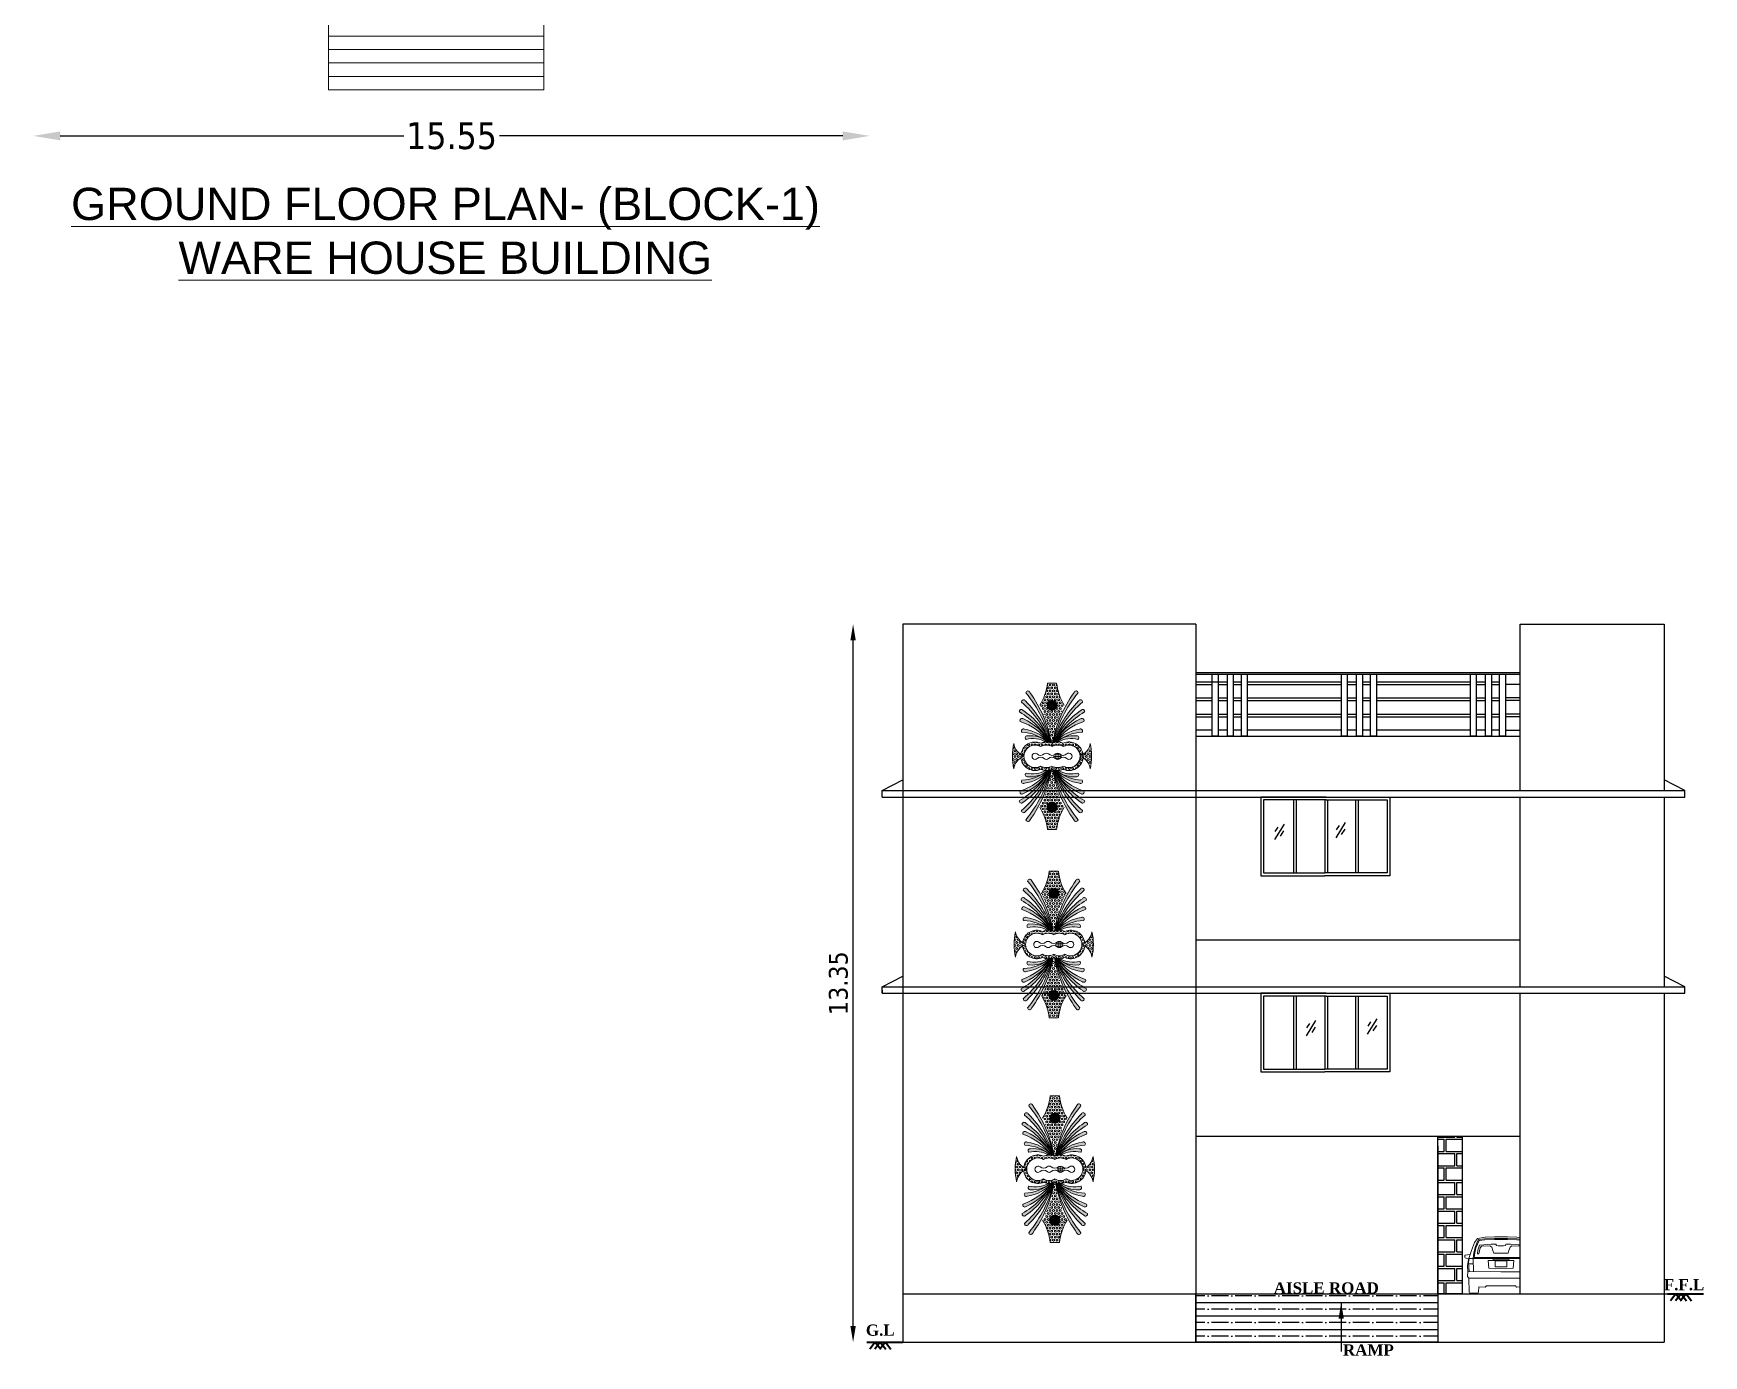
# Model space of a CAD drawing. Header units: metres. Extents: x -44 to 239, y -4 to 219.
# Drawn here: x 86.22 to 117.28, y 78.3 to 102.89 of the extents above; entities that cross this region are included whole.
import ezdxf

# ---------------------------------------------------------------- set-up
doc = ezdxf.new("R2010")
doc.units = ezdxf.units.M
doc.header["$MEASUREMENT"] = 0
doc.linetypes.add('ACAD_ISO02W100', pattern=[15, 12, -3])
doc.layers.add('0 @ 1', color=7, linetype='Continuous')
doc.layers.add('TEXT', color=7, linetype='Continuous')
for name, color, linetype, lineweight in [('Auto', 150, 'Continuous', 15), ('BLK_2_TOTAL_HEIGHT', 21, 'Continuous', 0), ('BLK_2_TOTAL_HEIGHT @ 1', 21, 'Continuous', 0), ('OBJECT', 7, 'Continuous', 40)]:
    doc.layers.add(name, color=color, linetype=linetype, lineweight=lineweight)
doc.styles.add('CODE', font='tahoma.ttf')
doc.styles.get("Standard").update_dxf_attribs({"font": 'arial.ttf'})
doc.dimstyles.new('OUTER', dxfattribs={"dimscale": 0, "dimtxt": 0.35, "dimasz": 0.3, "dimexe": 0.18, "dimexo": 0.0625, "dimgap": 0.09, "dimtad": 1, "dimzin": 0, "dimdsep": 46, "dimtxsty": 'CODE', "dimcen": 0.09, "dimse1": 1, "dimse2": 1, "dimclrd": 256, "dimclrt": 1, "dimadec": 0, "dimazin": 0, "dimtfac": 1, "dimtofl": 0, "dimtmove": 2, "dimatfit": 3, "dimfxl": 0, "dimtolj": 1, "dimtzin": 0, "dimarcsym": 0})
pattern_1 = [(0, (-354882.5451, -384751.3523), (0, 0.3637306696), [0.21, -0.42]), (120, (-354882.5451, -384751.3523), (-0.315, -0.1818653348), [0.21, -0.42]), (60, (-354882.3351, -384751.3523), (-0.315, 0.1818653348), [0.21, -0.42])]
pattern_2 = [(37.5, (-710113.88015, -769826.5845), (-0.0037796014866, 0.115609426141), [0, -0.0912, 0, -0.102, 0, -0.0975]), (7.5, (-710113.88015, -769826.5845), (0.106186602316, 0.169328763914), [0, -0.0492, 0, -0.0822, 0, -0.0315]), (327.5, (-710113.95395, -769826.5845), (0.186848511705, 0.000339543212), [0, -0.03, 0, -0.108, 0, -0.141]), (317.5, (-710113.95395, -769826.5845), (0.180367596274, 0.052660533896), [0, -0.015, 0, -0.0708, 0, -0.081])]
pattern_3 = [(0, (-710113.88015, -769826.5845), (0, 0.36373066959), [0.21, -0.42]), (120, (-710113.88015, -769826.5845), (-0.315, -0.1818653348), [0.21, -0.42]), (60, (-710113.67015, -769826.5845), (-0.315, 0.1818653348), [0.21, -0.42])]

# ---------------------------------------------------------------- blocks, each defined once
blk = doc.blocks.new('*D1127')
at = {"lineweight": -2, "ltscale": 2}
for p, q in [((86.722, 100.981), (93.107, 100.981)), ((101.271, 100.981), (94.886, 100.981))]:
    blk.add_line(p, q, dxfattribs=at)
at = {"ltscale": 2}
for points in [[(86.722, 101.064), (86.722, 100.898), (86.222, 100.981)], [(101.271, 101.064), (101.271, 100.898), (101.771, 100.981)]]:
    blk.add_solid(points, dxfattribs=at)
at = {"layer": 'Defpoints', "color": 0, "ltscale": 2}
for p in [(86.222, 105.714), (101.771, 105.514), (101.771, 100.981)]:
    blk.add_point(p, dxfattribs=at)
at = {"color": 1, "lineweight": 20, "ltscale": 2, "insert": (93.997, 100.981), "char_height": 0.5, "attachment_point": 5, "style": 'CODE'}
blk.add_mtext('\\A1;15.55', dxfattribs=at)
blk = doc.blocks.new('GL')
at = {"layer": 'OBJECT', "color": 251}
for p, q in [((0.675, 0), (0, 0)), ((0.326, 0), (0.221, -0.132)), ((0.421, 0), (0.316, -0.132)), ((0.326, 0), (0.431, -0.132)), ((0.516, 0), (0.412, -0.132)), ((0.421, 0), (0.526, -0.132)), ((0.516, 0), (0.621, -0.132))]:
    blk.add_line(p, q, dxfattribs=at)
blk = doc.blocks.new('t')
at = {"layer": 'OBJECT', "lineweight": 5}
h = blk.add_hatch(dxfattribs=at)
h.set_pattern_fill('HEX', color=4, scale=1.68)
h.set_pattern_definition(pattern_1)
h.paths.add_polyline_path([(-57.58, 243.85, -0.269322), (-57.58, 241.44, -0.266578), (-57.58, 239.05, -1.732051), (-61.74, 239.04, -0.269326), (-61.74, 241.45, -0.266574), (-61.74, 243.84, -0.565302), (-59.76, 247.45, 0.287212), (-62.4, 249.6, -0.11442), (-56.99, 249.6, 0.287077), (-59.63, 247.45, -0.571283)])
h.paths.add_polyline_path([(-61.74, 239.04, -0.269326), (-61.74, 241.45, -0.266574), (-61.74, 243.84, -1.732051), (-57.58, 243.85, -0.269322), (-57.58, 241.44, -0.266578), (-57.58, 239.05, -0.573154), (-59.62, 235.44, 0.285787), (-56.99, 233.3, -0.11442), (-62.4, 233.3, 0.285965), (-59.76, 235.44, -0.562108)])
h = blk.add_hatch(dxfattribs=at)
h.set_pattern_fill('AR-SAND', color=1, scale=0.06)
h.set_pattern_definition(pattern_2)
h.paths.add_polyline_path([(-65.44, 247.32, -0.835901), (-64.78, 247.86, 0.137329), (-63.36, 243.31, 0.050985), (-62.7, 242.34, 0.014598), (-62.67, 242.17, -0.177892)], flags=17)
h.paths.add_polyline_path([(-69.5, 247.65, -0.835901), (-69.12, 248.41, 0.131874), (-62.62, 241.92, 0.009271), (-62.6, 241.81, -0.135558)])
h.paths.add_polyline_path([(-73.21, 235.87, -0.835901), (-73.29, 236.72, -0.111456), (-62.52, 241.32, 0.005338), (-62.54, 241.26, 0.108847)])
h.paths.add_polyline_path([(-64.78, 235.03, -0.835901), (-65.44, 235.57, -0.177679), (-62.68, 240.73, 0.014784), (-62.7, 240.55, 0.050593), (-63.36, 239.59, 0.137329)])
h = blk.add_hatch(dxfattribs=at)
h.set_pattern_fill('AR-SAND', color=2, scale=0.06)
h.set_pattern_definition(pattern_2)
h.paths.add_polyline_path([(-73.29, 246.18, -0.835901), (-73.21, 247.03, 0.108873), (-62.54, 241.64, 0.005309), (-62.52, 241.58, -0.111479)])
h.paths.add_polyline_path([(-69.12, 234.49, -0.835901), (-69.5, 235.25, -0.135498), (-62.6, 241.08, 0.009339), (-62.63, 240.97, 0.131805)])
h = blk.add_hatch(dxfattribs=at)
h.set_pattern_fill('AR-SAND', color=3, scale=0.06)
h.set_pattern_definition(pattern_2)
h.paths.add_polyline_path([(-71.47, 247.13, -0.835901), (-71.23, 247.95, 0.118988), (-62.58, 241.77, 0.006864), (-62.56, 241.69, -0.121858)])
h.paths.add_polyline_path([(-62.56, 241.21, 0.006908), (-62.59, 241.13, 0.118947), (-71.23, 234.95, -0.835901), (-71.47, 235.77, -0.121822)])
h = blk.add_hatch(dxfattribs=at)
h.set_pattern_fill('AR-SAND', color=5, scale=0.06)
h.set_pattern_definition(pattern_2)
h.paths.add_polyline_path([(-62.66, 242.08, 0.01281), (-62.63, 241.93, -0.154298), (-67.62, 247.56, -0.835901), (-67.11, 248.24, 0.149399)])
h.paths.add_polyline_path([(-62.63, 240.97, 0.012915), (-62.66, 240.81, 0.149279), (-67.11, 234.65, -0.835901), (-67.62, 235.34, -0.154197)])
h = blk.add_hatch(dxfattribs=at)
h.set_pattern_fill('AR-SAND', color=30, scale=0.06)
h.set_pattern_definition(pattern_2)
h.paths.add_polyline_path([(-64.03, 246.61, -0.835901), (-63.27, 246.99, 0.186155), (-62.71, 242.76, 0.027119), (-62.7, 242.43, -0.030982), (-63.36, 243.31, -0.150208)])
h.paths.add_polyline_path([(-63.36, 239.59, -0.030722), (-62.71, 240.46, 0.027471), (-62.72, 240.13, 0.185593), (-63.27, 235.91, -0.835901), (-64.03, 236.29, -0.150208)])
h = blk.add_hatch(dxfattribs=at)
h.set_pattern_fill('HEX', color=4, scale=1.68)
h.set_pattern_definition(pattern_1)
h.paths.add_polyline_path([(-61.74, 243.84, -0.565302), (-59.76, 247.45, 0.054015), (-60.05, 248.07, 0.499035), (-62.47, 243.84, 0.203722), (-62.47, 241.45, 0.206402), (-62.47, 239.03, 0.496005), (-60.06, 234.81, 0.054016), (-59.76, 235.44, -0.562108), (-61.74, 239.04, -0.269326), (-61.74, 241.45, -0.266574)])
h = blk.add_hatch(dxfattribs=at)
h.set_pattern_fill('HEX', color=4, scale=1.68)
h.set_pattern_definition(pattern_1)
h.paths.add_polyline_path([(-56.85, 243.84, 0.499035), (-59.27, 248.07, 0.054015), (-59.56, 247.45, -0.565302), (-57.58, 243.84, -0.266574), (-57.58, 241.45, -0.269326), (-57.58, 239.04, -0.562108), (-59.55, 235.44, 0.054016), (-59.26, 234.81, 0.496005), (-56.85, 239.03, 0.206402), (-56.85, 241.45, 0.203722)])
h = blk.add_hatch(dxfattribs=at)
h.set_pattern_fill('AR-SAND', color=1, scale=0.06)
h.set_pattern_definition(pattern_2)
h.paths.add_polyline_path([(-53.9, 247.32, 0.835901), (-54.55, 247.86, -0.137329), (-55.98, 243.31, -0.050985), (-56.63, 242.34, -0.014598), (-56.66, 242.17, 0.177892)], flags=17)
h.paths.add_polyline_path([(-49.83, 247.65, 0.835901), (-50.21, 248.41, -0.131874), (-56.71, 241.92, -0.009271), (-56.73, 241.81, 0.135558)])
h.paths.add_polyline_path([(-56.81, 241.32, -0.005338), (-56.79, 241.26, -0.108847), (-46.12, 235.87, 0.835901), (-46.05, 236.72, 0.111456)])
h.paths.add_polyline_path([(-56.65, 240.73, -0.014784), (-56.63, 240.55, -0.050593), (-55.98, 239.59, -0.137329), (-54.55, 235.03, 0.835901), (-53.9, 235.57, 0.177679)])
h = blk.add_hatch(dxfattribs=at)
h.set_pattern_fill('AR-SAND', color=2, scale=0.06)
h.set_pattern_definition(pattern_2)
h.paths.add_polyline_path([(-46.05, 246.18, 0.835901), (-46.12, 247.03, -0.108873), (-56.79, 241.64, -0.005309), (-56.81, 241.58, 0.111479)])
h.paths.add_polyline_path([(-56.73, 241.08, -0.009339), (-56.7, 240.97, -0.131805), (-50.21, 234.49, 0.835901), (-49.83, 235.25, 0.135498)])
h = blk.add_hatch(dxfattribs=at)
h.set_pattern_fill('AR-SAND', color=3, scale=0.06)
h.set_pattern_definition(pattern_2)
h.paths.add_polyline_path([(-47.86, 247.13, 0.835901), (-48.1, 247.95, -0.118988), (-56.75, 241.77, -0.006864), (-56.77, 241.69, 0.121858)])
h.paths.add_polyline_path([(-56.77, 241.21, -0.006908), (-56.74, 241.13, -0.118947), (-48.1, 234.95, 0.835901), (-47.86, 235.77, 0.121822)])
h = blk.add_hatch(dxfattribs=at)
h.set_pattern_fill('AR-SAND', color=5, scale=0.06)
h.set_pattern_definition(pattern_2)
h.paths.add_polyline_path([(-51.71, 247.56, 0.835901), (-52.22, 248.24, -0.149399), (-56.67, 242.08, -0.01281), (-56.7, 241.93, 0.154298)])
h.paths.add_polyline_path([(-56.7, 240.97, -0.012915), (-56.67, 240.81, -0.149279), (-52.22, 234.65, 0.835901), (-51.71, 235.34, 0.154197)])
h = blk.add_hatch(dxfattribs=at)
h.set_pattern_fill('AR-SAND', color=30, scale=0.06)
h.set_pattern_definition(pattern_2)
h.paths.add_polyline_path([(-55.3, 246.61, 0.835901), (-56.07, 246.99, -0.186155), (-56.62, 242.76, -0.027119), (-56.63, 242.43, 0.030982), (-55.98, 243.31, 0.150208)])
h.paths.add_polyline_path([(-55.98, 239.59, 0.030722), (-56.62, 240.46, -0.027471), (-56.62, 240.13, -0.185593), (-56.07, 235.91, 0.835901), (-55.3, 236.29, 0.150208)])
h = blk.add_hatch(dxfattribs=at)
h.set_pattern_fill('HEX', color=4, scale=1.68)
h.set_pattern_definition(pattern_3)
h.paths.add_polyline_path([(-70.54, 244.06, 0.080338), (-62.47, 241.45, 0.080373), (-70.55, 238.84, 0.110295), (-75.29, 240.47), (-75.29, 242.42, 0.110382)])
h.paths.add_polyline_path([(-71.61, 241.45, 1), (-69.48, 241.45, 1)], flags=16)
h = blk.add_hatch(color=6, dxfattribs=at)
h.dxf.hatch_style = 1
h.paths.add_polyline_path([(-69.48, 241.45, 1), (-71.61, 241.45, 1)])
h = blk.add_hatch(dxfattribs=at)
h.set_pattern_fill('ANGLE', color=3, scale=1.6)
h.set_pattern_definition([(0, (-354882.5451, -384751.3523), (0, 0.44), [0.32, -0.12]), (90, (-354882.5451, -384751.3523), (-0.44, 0), [0.32, -0.12])])
h.paths.add_polyline_path([(-60.15, 242.2, -0.241583), (-59.46, 241.44, -0.186893), (-59.17, 242.2, 0.388778), (-59.17, 243.09, -0.241585), (-59.86, 243.85, -0.18689), (-60.15, 243.09, 0.385831)])
h = blk.add_hatch(dxfattribs=at)
h.set_pattern_fill('HEX', color=4, scale=1.68)
h.set_pattern_definition(pattern_3)
h.paths.add_polyline_path([(-48.79, 244.06, -0.080338), (-56.86, 241.45, -0.080373), (-48.78, 238.84, -0.110295), (-44.04, 240.47), (-44.04, 242.42, -0.110382)])
h.paths.add_polyline_path([(-47.72, 241.45, -1), (-49.86, 241.45, -1)], flags=16)
h = blk.add_hatch(color=6, dxfattribs=at)
h.dxf.hatch_style = 1
h.paths.add_polyline_path([(-47.72, 241.45, 1), (-49.86, 241.45, 1)])
for p, q in [((-75.29, 242.42), (-75.29, 240.47)), ((-44.04, 242.42), (-44.04, 240.47))]:
    blk.add_line(p, q, dxfattribs=at)
for points in [[(-62.52, 241.58, -0.111479), (-73.29, 246.18, -0.835901), (-73.21, 247.03, 0.108873), (-62.54, 241.64, 0.108873)], [(-62.56, 241.69, -0.121858), (-71.47, 247.13, -0.835901), (-71.23, 247.95, 0.118988), (-62.58, 241.77, 0.118988)], [(-62.6, 241.81, -0.135558), (-69.5, 247.65, -0.835901), (-69.12, 248.41, 0.131874), (-62.62, 241.92, 0.131874)], [(-62.63, 241.93, -0.154298), (-67.62, 247.56, -0.835901), (-67.11, 248.24, 0.149399), (-62.66, 242.08, 0.149399)], [(-62.67, 242.17, -0.177892), (-65.44, 247.32, -0.835901), (-64.78, 247.86, 0.16903), (-62.7, 242.43, 0.16903)], [(-62.7, 242.34, -0.202746), (-64.03, 246.61, -0.835901), (-63.27, 246.99, 0.186156), (-62.71, 242.76, 0.186156)], [(-60.06, 234.81, -0.496004), (-62.47, 239.03, -0.206402), (-62.47, 241.45, -0.203722), (-62.47, 243.84, -0.499035), (-60.05, 248.07)], [(-57.58, 241.44, -0.266578), (-57.58, 239.05, -1.732051), (-61.74, 239.04, -0.269326), (-61.74, 241.45, -0.266574), (-61.74, 243.84, -1.732051), (-57.58, 243.85, -0.269322), (-57.58, 241.44)], [(-59.33, 248.08, -0.502848), (-56.86, 243.85, -0.206396), (-56.86, 241.44, -0.203725), (-56.86, 239.05, -0.504202), (-59.32, 234.81, -0.504202)], [(-56.81, 241.58, 0.111479), (-46.05, 246.18, 0.835901), (-46.12, 247.03, -0.108873), (-56.79, 241.64, -0.108873)], [(-56.77, 241.69, 0.121858), (-47.86, 247.13, 0.835901), (-48.1, 247.95, -0.118988), (-56.75, 241.77, -0.118988)], [(-56.73, 241.81, 0.135558), (-49.83, 247.65, 0.835901), (-50.21, 248.41, -0.131874), (-56.71, 241.92, -0.131874)], [(-56.7, 241.93, 0.154298), (-51.71, 247.56, 0.835901), (-52.22, 248.24, -0.149399), (-56.67, 242.08, -0.149399)], [(-56.66, 242.17, 0.177892), (-53.9, 247.32, 0.835901), (-54.55, 247.86, -0.16903), (-56.63, 242.43, -0.16903)], [(-56.63, 242.34, 0.202746), (-55.3, 246.61, 0.835901), (-56.07, 246.99, -0.186156), (-56.62, 242.76, -0.186156)], [(-62.52, 241.32, 0.111456), (-73.29, 236.72, 0.835901), (-73.21, 235.87, -0.108847), (-62.54, 241.26, -0.108847)], [(-62.56, 241.21, 0.121822), (-71.47, 235.77, 0.835901), (-71.23, 234.95, -0.118947), (-62.59, 241.13, -0.118947)], [(-62.63, 240.97, 0.154197), (-67.62, 235.34, 0.835901), (-67.11, 234.65, -0.149279), (-62.66, 240.81, -0.149279)], [(-62.68, 240.73, 0.177679), (-65.44, 235.57, 0.835901), (-64.78, 235.03, -0.168762), (-62.71, 240.46, -0.168762)], [(-62.7, 240.55, 0.202338), (-64.03, 236.29, 0.835901), (-63.27, 235.91, -0.185593), (-62.72, 240.13, -0.185593)], [(-56.81, 241.32, -0.111456), (-46.05, 236.72, -0.835901), (-46.12, 235.87, 0.108847), (-56.79, 241.26, 0.108847)], [(-56.77, 241.21, -0.121822), (-47.86, 235.77, -0.835901), (-48.1, 234.95, 0.118947), (-56.74, 241.13, 0.118947)], [(-56.7, 240.97, -0.154197), (-51.71, 235.34, -0.835901), (-52.22, 234.65, 0.149279), (-56.67, 240.81, 0.149279)], [(-56.65, 240.73, -0.177679), (-53.9, 235.57, -0.835901), (-54.55, 235.03, 0.168762), (-56.62, 240.46, 0.168762)], [(-56.63, 240.55, -0.202338), (-55.3, 236.29, -0.835901), (-56.07, 235.91, 0.185593), (-56.62, 240.13, 0.185593)]]:
    blk.add_lwpolyline(points, format="xyb", dxfattribs=at)
blk.add_lwpolyline([(-59.17, 240.69, -0.385836), (-59.17, 239.8, 0.387305), (-59.17, 238.29, -2.264268), (-60.15, 238.29, 0.387306), (-60.16, 239.79, -0.388782), (-60.16, 240.69, 0.387306), (-60.15, 242.2, -0.385831), (-60.15, 243.09, 0.387306), (-60.16, 244.6, -2.264263), (-59.17, 244.6, 0.387299), (-59.17, 243.09, -0.388778), (-59.17, 242.2, 0.387313)], format="xyb", close=True, dxfattribs=at)
at = {"layer": 'OBJECT', "color": 3, "lineweight": 5}
for points in [[(-62.6, 241.08, 0.135498), (-69.5, 235.25, 0.835901), (-69.12, 234.49, -0.131805), (-62.63, 240.97, -0.131805)], [(-56.73, 241.08, -0.135498), (-49.83, 235.25, -0.835901), (-50.21, 234.49, 0.131805), (-56.7, 240.97, 0.131805)]]:
    blk.add_lwpolyline(points, format="xyb", dxfattribs=at)
at = {"layer": 'OBJECT', "lineweight": 5}
for centre in [(-70.54, 241.45), (-48.79, 241.45)]:
    blk.add_circle(centre, 1.07, dxfattribs=at)
for centre, radius, start, end in [((-59.69, 237.94), 11.97, 76.9452, 103.0548), ((-62.8, 246.42), 3.21, 18.7283, 82.8271), ((-56.59, 246.42), 3.21, 97.1729, 161.2431), ((-76.58, 253.87), 11.51, 276.4055, 301.6011), ((-42.75, 253.87), 11.51, 238.3989, 263.5945), ((-76.58, 229.03), 11.51, 58.3989, 83.5945), ((-42.75, 229.03), 11.51, 96.4055, 121.6011), ((-62.8, 236.48), 3.21, 277.1729, 341.2717), ((-56.59, 236.48), 3.21, 198.7569, 262.8271), ((-59.69, 244.96), 11.97, 256.9452, 283.0548)]:
    blk.add_arc(centre, radius, start, end, dxfattribs=at)
blk = doc.blocks.new('BT')
at = {"layer": 'Auto'}
for p, q in [((1804.268, -1536.282), (1804.325, -1536.138)), ((1804.337, -1536.23), (1804.313, -1536.325)), ((1804.325, -1536.138), (1804.383, -1536.063)), ((1804.353, -1536.235), (1804.329, -1536.328)), ((1804.366, -1536.159), (1804.337, -1536.23)), ((1804.381, -1536.166), (1804.353, -1536.235)), ((1804.402, -1536.082), (1804.366, -1536.159)), ((1804.412, -1536.097), (1804.381, -1536.166)), ((1804.383, -1536.063), (1804.526, -1536.036)), ((1804.417, -1536.184), (1804.386, -1536.28)), ((1804.519, -1536.069), (1804.402, -1536.082)), ((1804.408, -1536.343), (1804.433, -1536.232)), ((1804.52, -1536.085), (1804.412, -1536.097)), ((1804.498, -1536.176), (1804.417, -1536.184)), ((1804.433, -1536.232), (1804.454, -1536.202)), ((1804.454, -1536.202), (1804.613, -1536.197)), ((1804.638, -1536.167), (1804.498, -1536.176)), ((1804.696, -1536.063), (1804.519, -1536.069)), ((1804.696, -1536.08), (1804.52, -1536.085)), ((1804.526, -1536.036), (1804.695, -1536.03)), ((1804.613, -1536.197), (1804.646, -1536.222)), ((1804.73, -1536.166), (1804.638, -1536.167)), ((1804.646, -1536.222), (1804.669, -1536.284)), ((1804.695, -1536.03), (1804.818, -1536.029)), ((1804.818, -1536.062), (1804.696, -1536.063)), ((1804.818, -1536.078), (1804.696, -1536.08)), ((1804.73, -1536.188), (1804.73, -1536.166)), ((1804.767, -1536.199), (1804.73, -1536.188)), ((1804.819, -1536.2), (1804.767, -1536.199)), ((1804.816, -1536.2), (1804.868, -1536.199)), ((1804.94, -1536.03), (1804.818, -1536.029)), ((1804.818, -1536.062), (1804.94, -1536.063)), ((1804.818, -1536.078), (1804.94, -1536.08)), ((1804.868, -1536.199), (1804.905, -1536.188)), ((1804.905, -1536.188), (1804.906, -1536.166)), ((1804.906, -1536.166), (1804.998, -1536.167)), ((1805.11, -1536.036), (1804.94, -1536.03)), ((1804.94, -1536.063), (1805.117, -1536.069)), ((1804.94, -1536.08), (1805.115, -1536.085)), ((1804.99, -1536.222), (1804.967, -1536.284)), ((1805.023, -1536.197), (1804.99, -1536.222)), ((1804.998, -1536.167), (1805.137, -1536.176)), ((1805.174, -1536.202), (1805.023, -1536.197)), ((1805.174, -1536.048), (1805.11, -1536.036)), ((1805.115, -1536.085), (1805.174, -1536.092)), ((1805.117, -1536.069), (1805.174, -1536.075)), ((1805.137, -1536.176), (1805.174, -1536.18)), ((1804.247, -1536.359), (1804.147, -1536.368)), ((1804.147, -1536.368), (1804.148, -1536.408)), ((1804.148, -1536.408), (1804.152, -1536.423)), ((1804.152, -1536.423), (1804.222, -1536.444)), ((1804.198, -1536.566), (1804.215, -1536.452)), ((1804.199, -1536.676), (1804.198, -1536.566)), ((1804.215, -1536.452), (1804.268, -1536.282)), ((1804.215, -1536.507), (1804.229, -1536.433)), ((1804.228, -1536.676), (1804.215, -1536.507)), ((1804.216, -1536.533), (1804.304, -1536.532)), ((1804.229, -1536.433), (1804.303, -1536.433)), ((1804.313, -1536.325), (1804.303, -1536.425)), ((1804.303, -1536.425), (1804.303, -1536.433)), ((1804.306, -1536.675), (1804.303, -1536.433)), ((1804.303, -1536.433), (1804.818, -1536.433)), ((1804.329, -1536.328), (1804.32, -1536.417)), ((1804.32, -1536.417), (1804.818, -1536.417)), ((1804.386, -1536.28), (1804.379, -1536.343)), ((1804.379, -1536.343), (1804.408, -1536.343)), ((1804.579, -1536.473), (1804.664, -1536.468)), ((1804.592, -1536.613), (1804.579, -1536.473)), ((1804.664, -1536.468), (1804.671, -1536.446)), ((1804.664, -1536.468), (1804.818, -1536.468)), ((1804.669, -1536.284), (1804.684, -1536.332)), ((1804.671, -1536.446), (1804.818, -1536.443)), ((1804.684, -1536.332), (1804.818, -1536.332)), ((1804.709, -1536.479), (1804.818, -1536.479)), ((1804.709, -1536.589), (1804.709, -1536.479)), ((1804.951, -1536.332), (1804.818, -1536.332)), ((1805.174, -1536.417), (1804.818, -1536.417)), ((1805.174, -1536.433), (1804.818, -1536.433)), ((1804.965, -1536.446), (1804.818, -1536.443)), ((1804.972, -1536.468), (1804.818, -1536.468)), ((1804.926, -1536.479), (1804.818, -1536.479)), ((1804.926, -1536.589), (1804.926, -1536.479)), ((1804.967, -1536.284), (1804.951, -1536.332)), ((1804.972, -1536.468), (1804.965, -1536.446)), ((1805.056, -1536.473), (1804.972, -1536.468)), ((1805.044, -1536.613), (1805.056, -1536.473)), ((1804.199, -1536.676), (1804.193, -1536.765)), ((1804.193, -1536.765), (1804.219, -1536.797)), ((1804.818, -1536.679), (1804.199, -1536.676)), ((1804.219, -1536.797), (1804.818, -1536.797)), ((1804.219, -1536.797), (1804.229, -1537.061)), ((1804.71, -1536.622), (1804.592, -1536.613)), ((1804.709, -1536.589), (1804.818, -1536.589)), ((1804.818, -1536.621), (1804.71, -1536.622)), ((1804.926, -1536.589), (1804.818, -1536.589)), ((1804.818, -1536.621), (1804.926, -1536.622)), ((1804.818, -1536.679), (1805.174, -1536.678)), ((1805.174, -1536.797), (1804.818, -1536.797)), ((1804.926, -1536.622), (1805.044, -1536.613)), ((1804.246, -1537.077), (1804.384, -1537.076)), ((1804.4, -1537.061), (1804.408, -1536.961)), ((1804.408, -1536.961), (1804.526, -1536.963)), ((1804.526, -1536.963), (1804.548, -1536.941)), ((1804.548, -1536.941), (1804.818, -1536.941)), ((1805.088, -1536.941), (1804.818, -1536.941)), ((1805.109, -1536.963), (1805.088, -1536.941)), ((1805.174, -1536.962), (1805.109, -1536.963))]:
    blk.add_line(p, q, dxfattribs=at)
at = {"layer": 'Auto', "extrusion": (0, 0, -1)}
for centre, major_axis, start_param, end_param in [((1804.245, -1537.06), (0.0116, 0.0116), 2.347378, 3.888575), ((1804.384, -1537.059), (-0.0116, 0.0116), 2.440562, 3.918175)]:
    blk.add_ellipse(centre, major_axis=major_axis, ratio=1, start_param=start_param, end_param=end_param, dxfattribs=at)
blk = doc.blocks.new('*D1075')
at = {"layer": 'BLK_2_TOTAL_HEIGHT', "lineweight": -2}
blk.add_line((101.463, 78.853), (101.463, 91.603), dxfattribs=at)
at = {"layer": 'BLK_2_TOTAL_HEIGHT'}
for points in [[(101.413, 91.603), (101.513, 91.603), (101.463, 91.903)], [(101.413, 78.853), (101.513, 78.853), (101.463, 78.553)]]:
    blk.add_solid(points, dxfattribs=at)
at = {"layer": 'Defpoints', "color": 0}
for p in [(101.463, 91.903), (103.833, 91.903), (103.833, 78.553)]:
    blk.add_point(p, dxfattribs=at)
at = {"layer": 'BLK_2_TOTAL_HEIGHT', "color": 1, "insert": (101.191, 85.228), "char_height": 0.35, "attachment_point": 5, "rotation": 90, "style": 'CODE'}
blk.add_mtext('\\A1;13.35', dxfattribs=at)

msp = doc.modelspace()

# ---------------------------------------------------------------- hatches: boundary and pattern name
h = msp.add_hatch()
h.set_pattern_fill('AR-BRELM', color=256, scale=0.1)
h.set_pattern_definition([(0, (-1691.3089, 1617.4919), (0, 0.5334), [0.7625, -0.0375]), (0, (-1691.3089, 1617.7169), (0, 0.5334), [0.7625, -0.0375]), (0, (-1691.1089, 1617.7586), (0, 0.5334), [0.3625, -0.0375]), (0, (-1691.1089, 1617.9836), (0, 0.5334), [0.3625, -0.0375]), (90, (-1691.3089, 1617.4919), (-0.8, 0), [0.225, -0.3084]), (90, (-1691.3464, 1617.4919), (-0.8, 0), [0.225, -0.3084]), (90, (-1691.1089, 1617.75862), (-0.4, 0), [0.225, -0.3084]), (90, (-1691.1464, 1617.75862), (-0.4, 0), [0.225, -0.3084])])
h.paths.add_polyline_path([(112.78482, 82.38347), (112.33482, 82.38347), (112.33482, 79.45347), (112.78482, 79.45347)])
h = msp.add_hatch()
h.set_pattern_fill('ANSI35', color=256, angle=135)
h.set_pattern_definition([(180, (-1691.3089, 1616.54192), (0, -0.25), []), (180, (-1691.4339, 1616.66692), (0, -0.25), [0.3125, -0.0625, 0, -0.0625])])
h.paths.add_polyline_path([(112.33482, 78.55347), (112.33482, 79.45347), (107.83482, 79.45347), (107.83482, 78.55347)])

# ---------------------------------------------------------------- linework, layer by layer
at = {"lineweight": 20}
for p, q in [((95.71155, 102.83762), (91.71155, 102.83762)), ((95.71155, 102.58762), (91.71155, 102.58762)), ((95.71155, 102.33762), (91.71155, 102.33762)), ((95.71155, 102.08762), (91.71155, 102.08762))]:
    msp.add_line(p, q, dxfattribs=at)
at = {"color": 1}
for p, q in [((102.38482, 91.90347), (102.38482, 78.55347)), ((107.83482, 91.90347), (102.38482, 91.90347)), ((107.83482, 91.90347), (107.83482, 78.55347)), ((113.86482, 91.90347), (116.54482, 91.90389)), ((113.86482, 88.80925), (113.86482, 91.90347)), ((116.54482, 91.90389), (116.54482, 88.80925)), ((107.83482, 91.00347), (113.86482, 91.00347)), ((107.83482, 90.97266), (113.86482, 90.97266)), ((107.83482, 89.82347), (113.86482, 89.82347)), ((102.00482, 88.80925), (102.38482, 89.01123)), ((116.92482, 88.80925), (116.54482, 89.0095)), ((102.00482, 88.80925), (116.92482, 88.80925)), ((102.00482, 88.68925), (102.00482, 88.80925)), ((102.00482, 88.68925), (116.92482, 88.68925)), ((113.86482, 85.15925), (113.86482, 88.68925)), ((116.54482, 88.68925), (116.54482, 85.15925)), ((116.92482, 88.68925), (116.92482, 88.80925)), ((107.83482, 86.03347), (113.85973, 86.03347)), ((102.00482, 85.15925), (102.38482, 85.36123)), ((102.00482, 85.15925), (116.92482, 85.15925)), ((102.00482, 85.03925), (102.00482, 85.15925)), ((116.92482, 85.15925), (116.54482, 85.3595)), ((116.92482, 85.03925), (116.92482, 85.15925)), ((102.00482, 85.03925), (116.92482, 85.03925)), ((113.86482, 79.45347), (113.86482, 85.03925)), ((116.54482, 85.03925), (116.54482, 79.45347)), ((107.83482, 82.38347), (113.85973, 82.38347)), ((112.33482, 82.20347), (112.33482, 79.45347)), ((112.78482, 82.20347), (112.78482, 79.45347)), ((102.38482, 79.45347), (117.27235, 79.45347)), ((116.54482, 79.45347), (116.54482, 78.55347)), ((101.73436, 78.55347), (116.54482, 78.55347))]:
    msp.add_line(p, q, dxfattribs=at)
at = {"color": 7, "lineweight": 30}
for p, q in [((107.83482, 90.83256), (108.39959, 90.83256)), ((107.83482, 90.78256), (108.14216, 90.78256)), ((108.25084, 90.83256), (108.424, 90.83256)), ((108.25084, 90.78256), (108.424, 90.78256)), ((108.53267, 90.83256), (108.68363, 90.83256)), ((108.53267, 90.78256), (108.68363, 90.78256)), ((108.7923, 90.83256), (109.79406, 90.83256)), ((108.7923, 90.78256), (109.79406, 90.78256)), ((109.79406, 90.83256), (110.54216, 90.83256)), ((109.79406, 90.78256), (110.54216, 90.78256)), ((110.65084, 90.83256), (110.824, 90.83256)), ((110.65084, 90.78256), (110.824, 90.78256)), ((110.93267, 90.83256), (111.08363, 90.83256)), ((110.93267, 90.78256), (111.08363, 90.78256)), ((111.1923, 90.83256), (112.19406, 90.83256)), ((111.1923, 90.78256), (112.19406, 90.78256)), ((112.19406, 90.83256), (112.94216, 90.83256)), ((112.19406, 90.78256), (112.94216, 90.78256)), ((113.05084, 90.83256), (113.224, 90.83256)), ((113.05084, 90.78256), (113.224, 90.78256)), ((113.33267, 90.83256), (113.48363, 90.83256)), ((113.33267, 90.78256), (113.48363, 90.78256)), ((113.86482, 90.78256), (113.5923, 90.78256)), ((107.83482, 90.53256), (108.14216, 90.53256)), ((107.83482, 90.48256), (108.14216, 90.48256)), ((108.25084, 90.53256), (108.424, 90.53256)), ((108.25084, 90.48256), (108.424, 90.48256)), ((108.53267, 90.53256), (108.68363, 90.53256)), ((108.53267, 90.48256), (108.68363, 90.48256)), ((108.7923, 90.53256), (109.79406, 90.53256)), ((108.7923, 90.48256), (109.79406, 90.48256)), ((109.79406, 90.53256), (110.54216, 90.53256)), ((109.79406, 90.48256), (110.54216, 90.48256)), ((110.65084, 90.53256), (110.824, 90.53256)), ((110.65084, 90.48256), (110.824, 90.48256)), ((110.93267, 90.53256), (111.08363, 90.53256)), ((110.93267, 90.48256), (111.08363, 90.48256)), ((111.1923, 90.53256), (112.19406, 90.53256)), ((111.1923, 90.48256), (112.19406, 90.48256)), ((112.19406, 90.53256), (112.94216, 90.53256)), ((112.19406, 90.48256), (112.94216, 90.48256)), ((113.05084, 90.53256), (113.224, 90.53256)), ((113.05084, 90.48256), (113.224, 90.48256)), ((113.33267, 90.53256), (113.48363, 90.53256)), ((113.33267, 90.48256), (113.48363, 90.48256)), ((113.86482, 90.53256), (113.5923, 90.53256)), ((113.86482, 90.48256), (113.5923, 90.48256)), ((107.83482, 90.23256), (108.14216, 90.23256)), ((107.83482, 90.18256), (108.14216, 90.18256)), ((108.25084, 90.23256), (108.424, 90.23256)), ((108.25084, 90.18256), (108.424, 90.18256)), ((108.53267, 90.23256), (108.68363, 90.23256)), ((108.53267, 90.18256), (108.68363, 90.18256)), ((108.7923, 90.23256), (109.79406, 90.23256)), ((108.7923, 90.18256), (109.79406, 90.18256)), ((109.79406, 90.23256), (110.54216, 90.23256)), ((109.79406, 90.18256), (110.54216, 90.18256)), ((110.65084, 90.23256), (110.824, 90.23256)), ((110.65084, 90.18256), (110.824, 90.18256)), ((110.93267, 90.23256), (111.08363, 90.23256)), ((110.93267, 90.18256), (111.08363, 90.18256)), ((111.1923, 90.23256), (112.19406, 90.23256)), ((111.1923, 90.18256), (112.19406, 90.18256)), ((112.19406, 90.23256), (112.94216, 90.23256)), ((112.19406, 90.18256), (112.94216, 90.18256)), ((113.05084, 90.23256), (113.224, 90.23256)), ((113.05084, 90.18256), (113.224, 90.18256)), ((113.33267, 90.23256), (113.48363, 90.23256)), ((113.33267, 90.18256), (113.48363, 90.18256)), ((113.86482, 90.23256), (113.5923, 90.23256)), ((113.86482, 90.18256), (113.5923, 90.18256)), ((108.14216, 89.93191), (107.83482, 89.93191)), ((108.424, 89.93191), (108.25084, 89.93191)), ((108.68363, 89.93191), (108.53267, 89.93191)), ((109.79406, 89.93191), (108.7923, 89.93191)), ((110.54216, 89.93191), (109.79406, 89.93191)), ((110.824, 89.93191), (110.65084, 89.93191)), ((111.08363, 89.93191), (110.93267, 89.93191)), ((112.19406, 89.93191), (111.1923, 89.93191)), ((112.94216, 89.93191), (112.19406, 89.93191)), ((113.224, 89.93191), (113.05084, 89.93191)), ((113.48363, 89.93191), (113.33267, 89.93191)), ((113.5923, 89.93191), (113.86482, 89.93191))]:
    msp.add_line(p, q, dxfattribs=at)
at = {"color": 4}
for p, q in [((109.64903, 88.63925), (109.64903, 87.27686)), ((109.69903, 88.63925), (109.69903, 87.27686)), ((110.23236, 88.63925), (110.23236, 87.27686)), ((110.28236, 88.63925), (110.28236, 87.27686)), ((110.80605, 88.63925), (110.80605, 87.27686)), ((110.85605, 88.63925), (110.85605, 87.27686)), ((110.61435, 88.21775), (110.43672, 87.93141)), ((109.47654, 88.18451), (109.29891, 87.89817)), ((109.36003, 88.12568), (109.30599, 88.04692)), ((109.46809, 88.05817), (109.4028, 87.95917)), ((110.49784, 88.15892), (110.44381, 88.08017)), ((110.6059, 88.09142), (110.54062, 87.99241)), ((109.64903, 84.98925), (109.64903, 83.62686)), ((109.69903, 84.98925), (109.69903, 83.62686)), ((110.23236, 84.98925), (110.23236, 83.62686)), ((110.28236, 84.98925), (110.28236, 83.62686)), ((110.80605, 84.98925), (110.80605, 83.62686)), ((110.85605, 84.98925), (110.85605, 83.62686)), ((110.06363, 84.53451), (109.886, 84.24817)), ((109.94712, 84.47568), (109.89308, 84.39692)), ((111.20144, 84.56775), (111.02381, 84.28141)), ((111.08493, 84.50892), (111.03089, 84.43017)), ((110.05518, 84.40817), (109.98989, 84.30917)), ((111.19299, 84.44142), (111.1277, 84.34241))]:
    msp.add_line(p, q, dxfattribs=at)
at = {"color": 7, "linetype": 'ACAD_ISO02W100', "lineweight": 30, "ltscale": 50}
msp.add_line((102.00482, 85.09675), (102.00482, 85.03925), dxfattribs=at)
at = {"lineweight": 20}
msp.add_lwpolyline([(95.71155, 103.33762), (95.71155, 101.83762), (91.71155, 101.83762), (91.71155, 103.35208)], dxfattribs=at)
at = {"color": 7, "lineweight": 30}
for points in [[(108.14216, 90.97266), (108.25084, 90.97266), (108.25084, 89.82347), (108.14216, 89.82347)], [(108.424, 90.97266), (108.53267, 90.97266), (108.53267, 89.82347), (108.424, 89.82347)], [(108.68363, 90.97266), (108.7923, 90.97266), (108.7923, 89.82347), (108.68363, 89.82347)], [(110.54216, 90.97266), (110.65084, 90.97266), (110.65084, 89.82347), (110.54216, 89.82347)], [(110.824, 90.97266), (110.93267, 90.97266), (110.93267, 89.82347), (110.824, 89.82347)], [(111.08363, 90.97266), (111.1923, 90.97266), (111.1923, 89.82347), (111.08363, 89.82347)], [(112.94216, 90.97266), (113.05084, 90.97266), (113.05084, 89.82347), (112.94216, 89.82347)], [(113.224, 90.97266), (113.33267, 90.97266), (113.33267, 89.82347), (113.224, 89.82347)], [(113.48363, 90.97266), (113.5923, 90.97266), (113.5923, 89.82347), (113.48363, 89.82347)]]:
    msp.add_lwpolyline(points, close=True, dxfattribs=at)
at = {"color": 4}
for points in [[(110.25888, 88.68925), (109.04632, 88.68925), (109.04632, 87.22686), (110.2344, 87.22686)], [(110.25888, 88.63925), (109.09632, 88.63925), (109.09632, 87.27686), (110.23236, 87.27686)], [(110.25888, 88.63925), (111.3951, 88.63925), (111.3951, 87.27686), (110.23236, 87.27686)], [(110.25888, 88.68925), (111.4451, 88.68925), (111.4451, 87.22686), (110.2344, 87.22686)], [(110.25888, 85.03925), (109.04632, 85.03925), (109.04632, 83.57686), (110.2344, 83.57686)], [(110.25888, 84.98925), (109.09632, 84.98925), (109.09632, 83.62686), (110.23236, 83.62686)], [(110.25888, 84.98925), (111.3951, 84.98925), (111.3951, 83.62686), (110.23236, 83.62686)], [(110.25888, 85.03925), (111.4451, 85.03925), (111.4451, 83.57686), (110.2344, 83.57686)]]:
    msp.add_lwpolyline(points, dxfattribs=at)
at = {"color": 1}
for points in [[(112.33482, 82.38347), (112.78482, 82.38347), (112.78482, 79.45347), (112.33482, 79.45347)], [(107.83482, 79.45347), (112.33482, 79.45347), (112.33482, 78.55347), (107.83482, 78.55347)]]:
    msp.add_lwpolyline(points, close=True, dxfattribs=at)

# ---------------------------------------------------------------- block references
at = {"color": 7, "lineweight": 30, "xscale": 0.0871258100778624, "yscale": 0.0871258100778624, "zscale": 0.0871258100778624, "rotation": 270}
for p in [(84.12509, 84.24842), (84.15723, 80.74899), (84.17738, 76.57086)]:
    msp.add_blockref('t', p, dxfattribs=at)
at = {"color": 1}
msp.add_blockref('BT', (-1691.30891, 1616.54192), dxfattribs=at)
at = {"layer": 'OBJECT', "color": 7, "lineweight": 30, "xscale": -0.9872431044981288, "yscale": 0.9872431044981288, "zscale": 0.9872431044981288}
for p in [(117.27235, 79.45347), (102.38482, 78.55347)]:
    msp.add_blockref('GL', p, dxfattribs=at)

# ---------------------------------------------------------------- texts
at = {"color": 7, "lineweight": 20, "insert": (79.99336, 100.01611), "char_height": 0.6, "width": 27.7116762, "attachment_point": 1}
msp.add_mtext('{\\W9.92029;\\L   \\W1;GROUND FLOOR PLAN- (BLOCK-1)\\P\\W9.58345;    \\W1;WARE HOUSE BUILDING}', dxfattribs=at)
at = {"layer": 'TEXT', "color": 7, "lineweight": 30, "char_height": 0.2087921, "attachment_point": 5}
for s, insert in [('\\A1;{\\fTimes New Roman Baltic|b1|i0|c0|p18;AISLE ROAD}', (110.2614, 79.55975)), ('\\A1;{\\fTimes New Roman Baltic|b1|i0|c0|p18;F.F.L}', (116.91315, 79.62032)), ('\\A1;{\\fTimes New Roman Baltic|b1|i0|c0|p18;G.L}', (101.96796, 78.77545)), ('\\A1;{\\fTimes New Roman Baltic|b1|i0|c0|p18;RAMP}', (111.04364, 78.40838))]:
    msp.add_mtext(s, dxfattribs=dict(at, insert=insert))

# ---------------------------------------------------------------- dimensions: what is measured, and where the dimension line sits
at = {"layer": '0 @ 1', "color": 7, "lineweight": 20, "ltscale": 2}
dim = msp.add_linear_dim(base=(101.77096, 100.98115), p1=(86.22209, 105.7137), p2=(101.77096, 105.51369), dimstyle='OUTER', override={"dimscale": 1, "dimtxt": 0.5, "dimasz": 0.5, "dimtad": 3, "dimtix": 0, "dimtofl": 0, "dimtmove": 2, "dimatfit": 3}, dxfattribs=at)
dim.commit()
dim.dimension.update_dxf_attribs({"geometry": '*D1127', "text_midpoint": (93.99652, 100.98115), "dimtype": 128})
at = {"layer": 'BLK_2_TOTAL_HEIGHT @ 1'}
dim = msp.add_linear_dim(base=(101.46297, 91.90347), p1=(103.83287, 78.55347), p2=(103.83287, 91.90347), angle=90, dimstyle='OUTER', override={"dimscale": 1, "dimtix": 0, "dimtofl": 0, "dimtmove": 2, "dimatfit": 3}, dxfattribs=at)
dim.commit()
dim.dimension.update_dxf_attribs({"geometry": '*D1075', "text_midpoint": (101.19068, 85.22847)})

# ---------------------------------------------------------------- leaders
at = {"layer": '0 @ 1', "color": 1}
msp.add_leader([(110.53798, 79.28749), (110.53798, 78.37886)], dimstyle='OUTER', override={"dimscale": 1, "dimgap": 0.09, "dimtad": 0}, dxfattribs=at)

doc.saveas('drawing.dxf')
